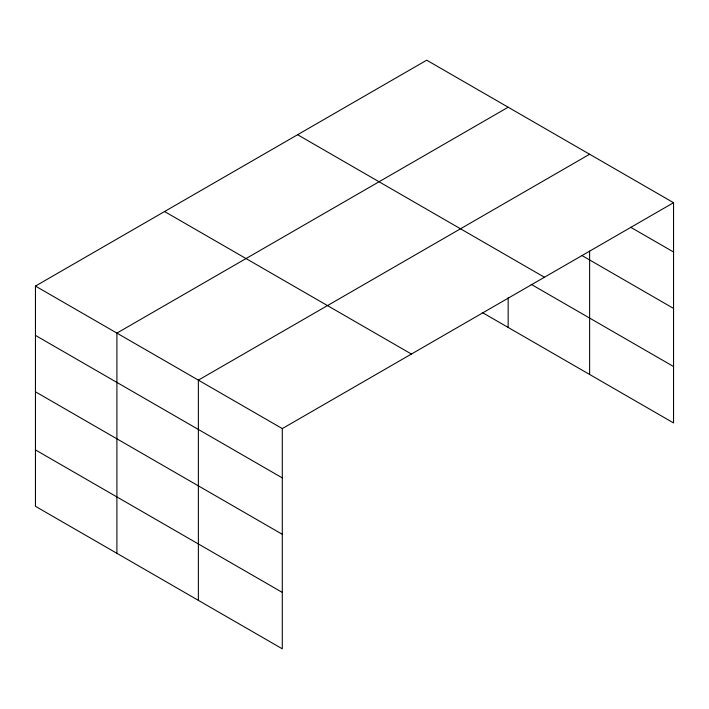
<?xml version="1.0" encoding="UTF-8"?>
<svg xmlns="http://www.w3.org/2000/svg" width="709" height="709" viewBox="0 0 709 709"><rect width="100%" height="100%" fill="white"/><g stroke="black" fill="none" stroke-linecap="round" stroke-linejoin="round"><path stroke-width="1.06" d="M673.55 202.703L426.703 60.185L35.45 286.073L35.45 506.297L282.297 648.815L282.297 428.591L673.55 202.703L673.55 422.927L482.288 312.501M589.622 251.119L589.622 374.467M508.167 107.219L116.905 333.106L116.905 553.33M589.622 154.243L198.369 380.13L198.369 600.363M630.629 227.243L673.55 252.014M581.956 255.532L673.55 308.415M297.594 134.728L544.432 277.246M531.165 284.318L673.55 366.526M164.568 211.53L411.406 354.048M35.45 286.073L282.297 428.591M35.45 335.392L282.297 477.91M35.45 391.793L282.297 534.302M35.45 449.905L282.297 592.414M508.167 297.585L508.167 327.443"/></g></svg>
